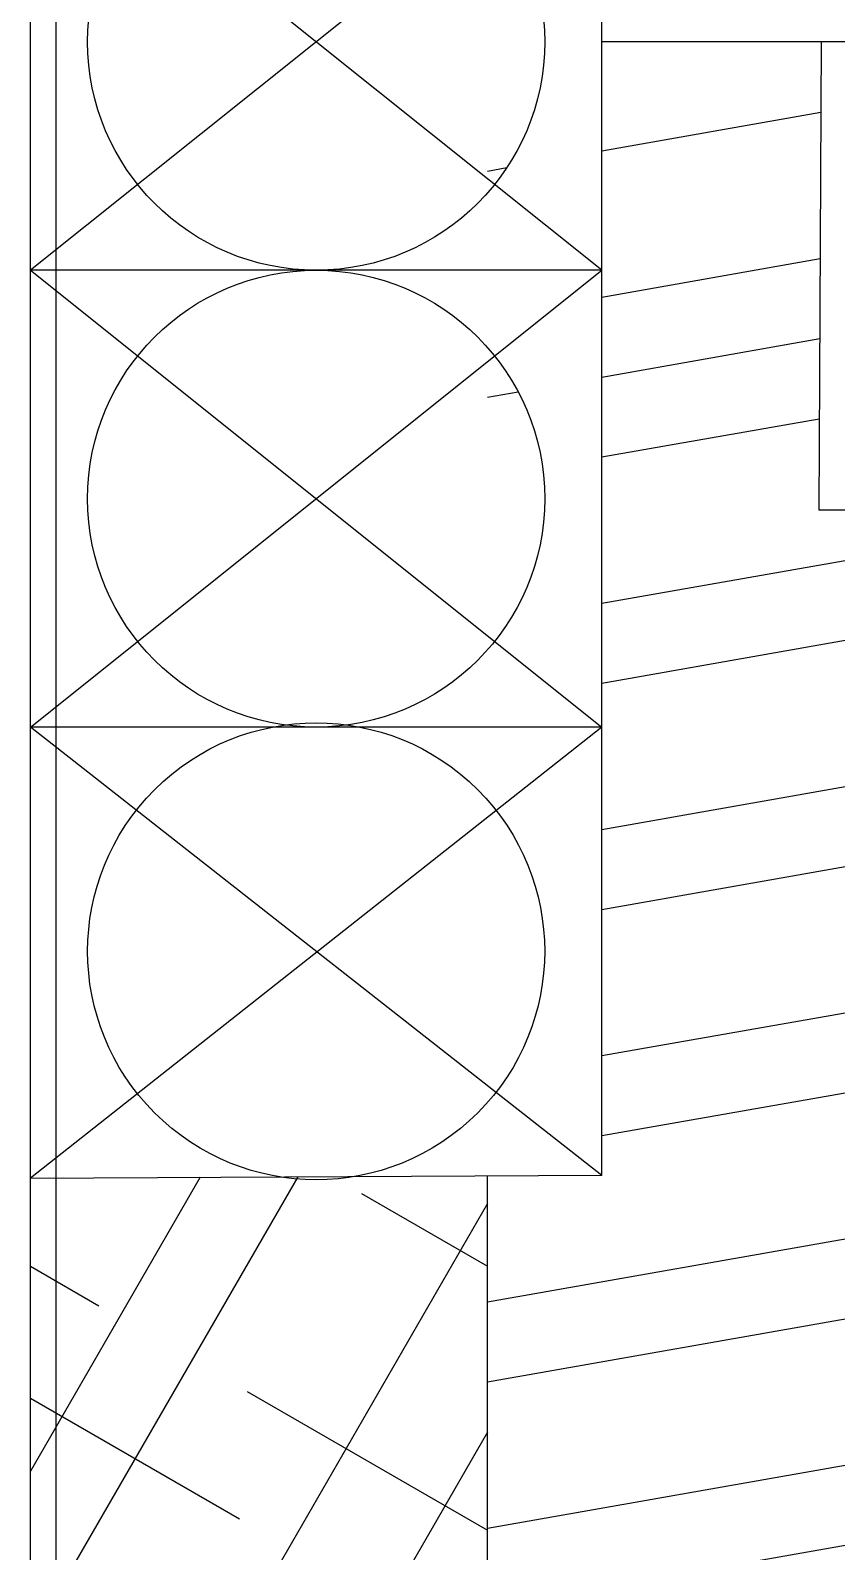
# Model space of a CAD drawing. Header units: millimetres. Extents: x 9612 to 23319, y 1863 to 14354.
# Drawn here: x 11731 to 11766.2, y 8908.1 to 8974.7 of the extents above; entities that cross this region are included whole.
import ezdxf

# ---------------------------------------------------------------- set-up
doc = ezdxf.new("R2010")
doc.units = ezdxf.units.MM
doc.header["$MEASUREMENT"] = 0

# ---------------------------------------------------------------- blocks, each defined once
blk = doc.blocks.new('ijkkkkkkkkk')
for p, q in [((1256.74454, 606.78155), (1256.74454, 1186.01506)), ((1255.61422, 972.91424), (1255.61422, 1052.91424)), ((1280.61932, 973.29287), (1280.61932, 1052.91424)), ((1280.61932, 1032.91424), (1255.61422, 1012.91424)), ((1280.61932, 1012.91424), (1255.61422, 1032.91424)), ((1290.21592, 1022.91424), (1290.11422, 1002.41424)), ((1280.61932, 1012.91424), (1255.61422, 1012.91424)), ((1255.61422, 1012.91424), (1280.61932, 992.91424)), ((1255.61422, 992.91424), (1280.61932, 1012.91424)), ((1306.11422, 1002.41424), (1290.11422, 1002.41424)), ((1280.61932, 992.91424), (1255.61422, 992.91424)), ((1280.61932, 992.91424), (1255.61422, 973.17923)), ((1280.61932, 973.29287), (1255.61422, 992.91424)), ((1255.61422, 973.17923), (1280.61422, 973.29688)), ((1255.61422, 872.91424), (1255.61422, 972.91424))]:
    blk.add_line(p, q)
at = {"linetype": 'Continuous'}
for p, q in [((1255.61422, 701.63463), (1255.61422, 1131.46429)), ((1320.61422, 1022.91424), (1280.61422, 1022.91424)), ((1280.61932, 1018.13962), (1290.20061, 1019.82906)), ((1275.61422, 1017.25708), (1276.46354, 1017.40684)), ((1280.61932, 1011.73953), (1290.16884, 1013.42337)), ((1280.61932, 1008.23921), (1290.15145, 1009.91998)), ((1280.61932, 1008.23921), (1290.15145, 1009.91998)), ((1275.61422, 1007.35668), (1276.95469, 1007.59304)), ((1280.61932, 1004.73889), (1290.13407, 1006.41659)), ((1280.61932, 998.3388), (1303.73231, 1002.41424)), ((1280.61932, 994.83848), (1320.61422, 1001.89066)), ((1280.61932, 988.43839), (1320.61422, 995.49057)), ((1280.61932, 984.93807), (1320.61422, 991.99025)), ((1280.61932, 978.53798), (1320.61422, 985.59016)), ((1280.61932, 975.03766), (1320.61422, 982.08984)), ((1275.61422, 967.75504), (1320.61422, 975.68975)), ((1267.3089, 973.23426), (1255.61422, 952.97848)), ((1263.0424, 973.21418), (1255.61422, 960.3482)), ((1275.61422, 872.91424), (1275.61121, 973.27333)), ((1270.09666, 972.50018), (1275.61422, 969.31461)), ((1275.61422, 964.25471), (1320.61422, 972.18943)), ((1275.61422, 972.05687), (1255.61422, 937.41585)), ((1255.61422, 969.31461), (1258.60147, 967.58992)), ((1275.61422, 957.85463), (1320.61422, 965.78934)), ((1255.61422, 963.54111), (1264.76172, 958.2598)), ((1265.09666, 963.83992), (1275.61422, 957.76761)), ((1275.61422, 954.3543), (1320.61422, 962.28902)), ((1275.61422, 962.05687), (1255.61422, 927.41585))]:
    blk.add_line(p, q, dxfattribs=at)
for centre, major_axis, start_param, end_param in [((1268.11677, 1022.91424), (-7.07107, 7.07107), 3.92699082, 10.21017612), ((1268.11677, 1002.91424), (-7.07107, 7.07107), 3.92699082, 10.21017612), ((1268.11677, 983.10356), (7.07107, 7.07107), 5.49778714, 11.78097245)]:
    blk.add_ellipse(centre, major_axis=major_axis, ratio=1, start_param=start_param, end_param=end_param)

msp = doc.modelspace()

# ---------------------------------------------------------------- block references
msp.add_blockref('ijkkkkkkkkk', (10475.34511, 7951.25402))

doc.saveas('drawing.dxf')
